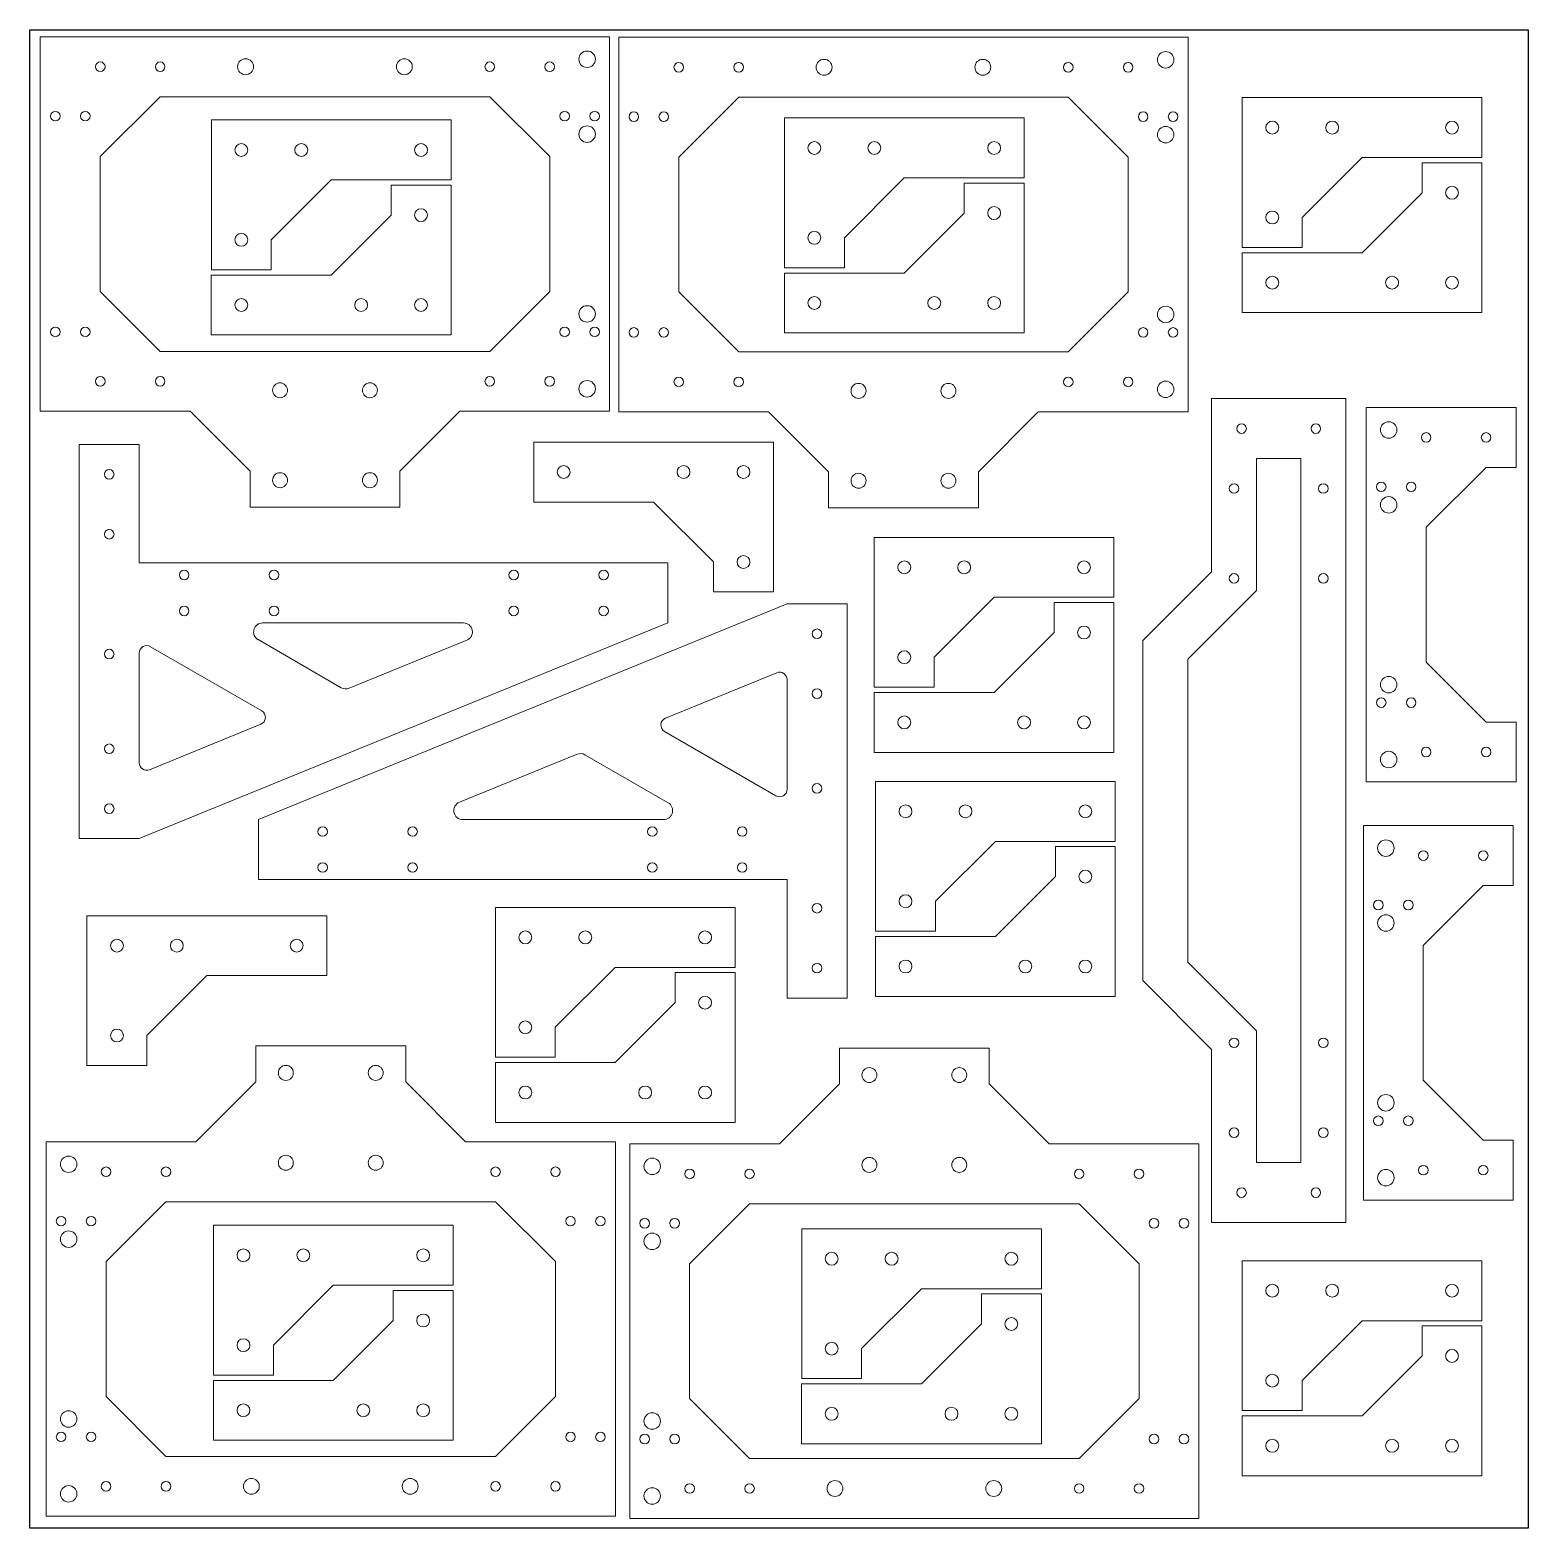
# Model space of a CAD drawing. Header units: millimetres. Extents: x 0 to 1093, y -500 to 670.
# Drawn here: x 9 to 509, y 170 to 670 of the extents above; entities that cross this region are included whole.
import ezdxf

# ---------------------------------------------------------------- set-up
doc = ezdxf.new("R2010")
doc.units = ezdxf.units.MM

msp = doc.modelspace()

# ---------------------------------------------------------------- linework, layer by layer
at = {"color": 7, "linetype": 'Continuous', "lineweight": 0}
for p, q in [((12.95, 667.43), (12.95, 542.43)), ((202.95, 667.43), (12.95, 667.43)), ((202.95, 542.43), (202.95, 667.43)), ((206.03, 667.25), (206.03, 542.25)), ((396.03, 667.25), (206.03, 667.25)), ((396.03, 542.25), (396.03, 667.25)), ((52.95, 647.43), (32.95, 627.43)), ((162.95, 647.43), (52.95, 647.43)), ((182.95, 627.43), (162.95, 647.43)), ((246.03, 647.25), (226.03, 627.25)), ((356.03, 647.25), (246.03, 647.25)), ((376.03, 627.25), (356.03, 647.25)), ((414.12, 647.13), (414.12, 597.13)), ((494.12, 647.13), (414.12, 647.13)), ((494.12, 627.13), (494.12, 647.13)), ((261.3, 640.33), (261.3, 590.33)), ((341.3, 640.33), (261.3, 640.33)), ((341.3, 620.33), (341.3, 640.33)), ((70.03, 639.66), (70.03, 589.66)), ((150.03, 639.66), (70.03, 639.66)), ((150.03, 619.66), (150.03, 639.66)), ((32.95, 627.43), (32.95, 582.43)), ((182.95, 582.43), (182.95, 627.43)), ((226.03, 627.25), (226.03, 582.25)), ((376.03, 582.25), (376.03, 627.25)), ((434.12, 607.13), (454.12, 627.13)), ((454.12, 627.13), (494.12, 627.13)), ((474.11, 625.37), (474.11, 615.37)), ((494.11, 625.37), (474.11, 625.37)), ((494.11, 575.37), (494.11, 625.37)), ((281.3, 600.33), (301.3, 620.33)), ((301.3, 620.33), (341.3, 620.33)), ((90.03, 599.66), (110.03, 619.66)), ((110.03, 619.66), (150.03, 619.66)), ((130.02, 617.91), (130.02, 607.91)), ((150.02, 617.91), (130.02, 617.91)), ((150.02, 567.91), (150.02, 617.91)), ((321.3, 618.58), (321.3, 608.58)), ((341.3, 618.58), (321.3, 618.58)), ((341.3, 568.58), (341.3, 618.58)), ((474.11, 615.37), (454.11, 595.37)), ((130.02, 607.91), (110.02, 587.91)), ((321.3, 608.58), (301.3, 588.58)), ((434.12, 597.13), (434.12, 607.13)), ((281.3, 590.33), (281.3, 600.33)), ((90.03, 589.66), (90.03, 599.66)), ((454.11, 595.37), (414.11, 595.37)), ((414.11, 595.37), (414.11, 575.37)), ((414.12, 597.13), (434.12, 597.13)), ((261.3, 590.33), (281.3, 590.33)), ((110.02, 587.91), (70.02, 587.91)), ((70.02, 587.91), (70.02, 567.91)), ((70.03, 589.66), (90.03, 589.66)), ((301.3, 588.58), (261.3, 588.58)), ((261.3, 588.58), (261.3, 568.58)), ((32.95, 582.43), (52.95, 562.43)), ((162.95, 562.43), (182.95, 582.43)), ((226.03, 582.25), (246.03, 562.25)), ((356.03, 562.25), (376.03, 582.25)), ((414.11, 575.37), (494.11, 575.37)), ((70.02, 567.91), (150.02, 567.91)), ((261.3, 568.58), (341.3, 568.58)), ((52.95, 562.43), (162.95, 562.43)), ((246.03, 562.25), (356.03, 562.25)), ((403.87, 546.66), (403.87, 488.88)), ((448.66, 546.66), (403.87, 546.66)), ((448.66, 271.66), (448.66, 546.66)), ((12.95, 542.43), (62.95, 542.43)), ((62.95, 542.43), (82.95, 522.43)), ((132.95, 522.43), (152.95, 542.43)), ((152.95, 542.43), (202.95, 542.43)), ((206.03, 542.25), (256.03, 542.25)), ((256.03, 542.25), (276.03, 522.25)), ((326.03, 522.25), (346.03, 542.25)), ((346.03, 542.25), (396.03, 542.25)), ((455.49, 543.71), (455.49, 418.71)), ((505.49, 543.71), (455.49, 543.71)), ((505.49, 523.71), (505.49, 543.71)), ((25.95, 531.4), (25.95, 399.8)), ((45.95, 531.4), (25.95, 531.4)), ((45.95, 491.8), (45.95, 531.4)), ((177.63, 532.15), (257.63, 532.15)), ((177.63, 512.15), (177.63, 532.15)), ((257.63, 532.15), (257.63, 482.15)), ((418.87, 526.66), (418.87, 482.67)), ((433.66, 526.66), (418.87, 526.66)), ((433.66, 291.66), (433.66, 526.66)), ((82.95, 522.43), (82.95, 510.43)), ((132.95, 510.43), (132.95, 522.43)), ((276.03, 522.25), (276.03, 510.25)), ((326.03, 510.25), (326.03, 522.25)), ((475.49, 503.71), (495.49, 523.71)), ((495.49, 523.71), (505.49, 523.71)), ((82.95, 510.43), (132.95, 510.43)), ((217.63, 512.15), (177.63, 512.15)), ((237.63, 492.15), (217.63, 512.15)), ((276.03, 510.25), (326.03, 510.25)), ((291.29, 500.35), (291.29, 450.35)), ((371.29, 500.35), (291.29, 500.35)), ((371.29, 480.35), (371.29, 500.35)), ((475.49, 458.71), (475.49, 503.71)), ((222.42, 491.8), (45.95, 491.8)), ((222.42, 471.8), (222.42, 491.8)), ((237.63, 482.15), (237.63, 492.15)), ((403.87, 488.88), (380.91, 465.92)), ((257.63, 482.15), (237.63, 482.15)), ((311.29, 460.35), (331.29, 480.35)), ((331.29, 480.35), (371.29, 480.35)), ((418.87, 482.67), (395.91, 459.71)), ((262.19, 478.17), (85.72, 406.17)), ((282.19, 478.17), (262.19, 478.17)), ((282.19, 346.57), (282.19, 478.17)), ((351.29, 478.59), (351.29, 468.59)), ((371.29, 478.59), (351.29, 478.59)), ((371.29, 428.59), (371.29, 478.59)), ((45.95, 399.8), (222.42, 471.8)), ((154.18, 471.8), (87.14, 471.8)), ((85.64, 466.21), (113.4, 450.18)), ((116.04, 450), (155.32, 466.03)), ((351.29, 468.59), (331.29, 448.59)), ((380.91, 465.92), (380.91, 352.41)), ((45.95, 461.72), (45.95, 425.11)), ((86.84, 442.42), (49.68, 463.87)), ((311.29, 450.35), (311.29, 460.35)), ((258.76, 455.17), (221.6, 440.01)), ((395.91, 459.71), (395.91, 358.62)), ((495.49, 438.71), (475.49, 458.71)), ((262.19, 416.25), (262.19, 452.86)), ((291.29, 450.35), (311.29, 450.35)), ((331.29, 448.59), (291.29, 448.59)), ((291.29, 448.59), (291.29, 428.59)), ((49.38, 422.8), (86.53, 437.96)), ((221.3, 435.55), (258.45, 414.1)), ((505.49, 438.71), (495.49, 438.71)), ((505.49, 418.71), (505.49, 438.71)), ((192.1, 427.97), (152.82, 411.95)), ((222.49, 411.77), (194.73, 427.79)), ((291.29, 428.59), (371.29, 428.59)), ((291.72, 418.9), (291.72, 368.9)), ((371.72, 418.9), (291.72, 418.9)), ((371.72, 398.9), (371.72, 418.9)), ((455.49, 418.71), (505.49, 418.71)), ((85.72, 406.17), (85.72, 386.17)), ((153.95, 406.17), (220.99, 406.17)), ((454.53, 404.14), (454.53, 279.14)), ((504.53, 404.14), (454.53, 404.14)), ((504.53, 384.14), (504.53, 404.14)), ((25.95, 399.8), (45.95, 399.8)), ((311.72, 378.9), (331.72, 398.9)), ((331.72, 398.9), (371.72, 398.9)), ((351.72, 397.14), (351.72, 387.14)), ((371.72, 397.14), (351.72, 397.14)), ((371.72, 347.14), (371.72, 397.14)), ((85.72, 386.17), (262.19, 386.17)), ((262.19, 386.17), (262.19, 346.57)), ((351.72, 387.14), (331.72, 367.14)), ((474.53, 364.14), (494.53, 384.14)), ((494.53, 384.14), (504.53, 384.14)), ((164.82, 376.83), (164.82, 326.83)), ((244.82, 376.83), (164.82, 376.83)), ((244.82, 356.83), (244.82, 376.83)), ((311.72, 368.9), (311.72, 378.9)), ((28.52, 374.08), (28.52, 324.08)), ((108.52, 374.08), (28.52, 374.08)), ((108.52, 354.08), (108.52, 374.08)), ((291.72, 368.9), (311.72, 368.9)), ((331.72, 367.14), (291.72, 367.14)), ((291.72, 367.14), (291.72, 347.14)), ((474.53, 319.14), (474.53, 364.14)), ((184.82, 336.83), (204.82, 356.83)), ((204.82, 356.83), (244.82, 356.83)), ((224.82, 355.07), (224.82, 345.07)), ((244.82, 355.07), (224.82, 355.07)), ((244.82, 305.07), (244.82, 355.07)), ((395.91, 358.62), (418.87, 335.66)), ((48.52, 334.08), (68.52, 354.08)), ((68.52, 354.08), (108.52, 354.08)), ((380.91, 352.41), (403.87, 329.45)), ((224.82, 345.07), (204.82, 325.07)), ((262.19, 346.57), (282.19, 346.57)), ((291.72, 347.14), (371.72, 347.14)), ((184.82, 326.83), (184.82, 336.83)), ((418.87, 335.66), (418.87, 291.66)), ((48.52, 324.08), (48.52, 334.08)), ((84.89, 330.62), (84.89, 318.62)), ((134.89, 330.62), (84.89, 330.62)), ((134.89, 318.62), (134.89, 330.62)), ((164.82, 326.83), (184.82, 326.83)), ((204.82, 325.07), (164.82, 325.07)), ((164.82, 325.07), (164.82, 305.07)), ((279.66, 329.91), (279.66, 317.91)), ((329.66, 329.91), (279.66, 329.91)), ((329.66, 317.91), (329.66, 329.91)), ((403.87, 329.45), (403.87, 271.66)), ((28.52, 324.08), (48.52, 324.08)), ((84.89, 318.62), (64.89, 298.62)), ((154.89, 298.62), (134.89, 318.62)), ((279.66, 317.91), (259.66, 297.91)), ((349.66, 297.91), (329.66, 317.91)), ((494.53, 299.14), (474.53, 319.14)), ((164.82, 305.07), (244.82, 305.07)), ((14.89, 298.62), (14.89, 173.62)), ((64.89, 298.62), (14.89, 298.62)), ((204.89, 298.62), (154.89, 298.62)), ((204.89, 173.62), (204.89, 298.62)), ((209.66, 297.91), (209.66, 172.91)), ((259.66, 297.91), (209.66, 297.91)), ((399.66, 297.91), (349.66, 297.91)), ((399.66, 172.91), (399.66, 297.91)), ((504.53, 299.14), (494.53, 299.14)), ((504.53, 279.14), (504.53, 299.14)), ((418.87, 291.66), (433.66, 291.66)), ((54.89, 278.62), (34.89, 258.62)), ((164.89, 278.62), (54.89, 278.62)), ((184.89, 258.62), (164.89, 278.62)), ((249.66, 277.91), (229.66, 257.91)), ((359.66, 277.91), (249.66, 277.91)), ((379.66, 257.91), (359.66, 277.91)), ((454.53, 279.14), (504.53, 279.14)), ((70.74, 270.74), (70.74, 220.74)), ((150.74, 270.74), (70.74, 270.74)), ((150.74, 250.74), (150.74, 270.74)), ((403.87, 271.66), (448.66, 271.66)), ((267.06, 269.58), (267.06, 219.58)), ((347.06, 269.58), (267.06, 269.58)), ((347.06, 249.58), (347.06, 269.58)), ((34.89, 258.62), (34.89, 213.62)), ((184.89, 213.62), (184.89, 258.62)), ((229.66, 257.91), (229.66, 212.91)), ((379.66, 212.91), (379.66, 257.91)), ((414.12, 258.91), (414.12, 208.91)), ((494.12, 258.91), (414.12, 258.91)), ((494.12, 238.91), (494.12, 258.91)), ((90.74, 230.74), (110.74, 250.74)), ((110.74, 250.74), (150.74, 250.74)), ((130.74, 248.99), (130.74, 238.99)), ((150.74, 248.99), (130.74, 248.99)), ((150.74, 198.99), (150.74, 248.99)), ((287.06, 229.58), (307.06, 249.58)), ((307.06, 249.58), (347.06, 249.58)), ((327.05, 247.82), (327.05, 237.82)), ((347.05, 247.82), (327.05, 247.82)), ((347.05, 197.82), (347.05, 247.82)), ((130.74, 238.99), (110.74, 218.99)), ((327.05, 237.82), (307.05, 217.82)), ((434.12, 218.91), (454.12, 238.91)), ((454.12, 238.91), (494.12, 238.91)), ((474.11, 237.16), (474.11, 227.16)), ((494.11, 237.16), (474.11, 237.16)), ((494.11, 187.16), (494.11, 237.16)), ((90.74, 220.74), (90.74, 230.74)), ((287.06, 219.58), (287.06, 229.58)), ((474.11, 227.16), (454.11, 207.16)), ((70.74, 220.74), (90.74, 220.74)), ((110.74, 218.99), (70.74, 218.99)), ((70.74, 218.99), (70.74, 198.99)), ((307.05, 217.82), (267.05, 217.82)), ((267.05, 217.82), (267.05, 197.82)), ((267.06, 219.58), (287.06, 219.58)), ((434.12, 208.91), (434.12, 218.91)), ((34.89, 213.62), (54.89, 193.62)), ((164.89, 193.62), (184.89, 213.62)), ((229.66, 212.91), (249.66, 192.91)), ((359.66, 192.91), (379.66, 212.91)), ((454.11, 207.16), (414.11, 207.16)), ((414.11, 207.16), (414.11, 187.16)), ((414.12, 208.91), (434.12, 208.91)), ((70.74, 198.99), (150.74, 198.99)), ((267.05, 197.82), (347.05, 197.82)), ((54.89, 193.62), (164.89, 193.62)), ((249.66, 192.91), (359.66, 192.91)), ((414.11, 187.16), (494.11, 187.16)), ((14.89, 173.62), (204.89, 173.62)), ((209.66, 172.91), (399.66, 172.91))]:
    msp.add_line(p, q, dxfattribs=at)
msp.add_lwpolyline([(9.49, 669.71), (509.49, 669.71), (509.49, 169.71), (9.49, 169.71)], close=True)
for centre, radius in [((81.45, 657.43), 2.65), ((134.45, 657.43), 2.65), ((195.45, 659.93), 2.75), ((388.53, 659.75), 2.75), ((32.95, 657.43), 1.6), ((52.95, 657.43), 1.6), ((162.95, 657.43), 1.6), ((182.95, 657.43), 1.6), ((226.03, 657.25), 1.6), ((246.03, 657.25), 1.6), ((274.53, 657.25), 2.65), ((327.53, 657.25), 2.65), ((356.03, 657.25), 1.6), ((376.03, 657.25), 1.6), ((17.95, 640.93), 1.6), ((27.95, 640.93), 1.6), ((187.95, 640.93), 1.6), ((197.95, 640.93), 1.6), ((211.03, 640.75), 1.6), ((221.03, 640.75), 1.6), ((381.03, 640.75), 1.6), ((391.03, 640.75), 1.6), ((195.45, 634.93), 2.75), ((388.53, 634.75), 2.75), ((424.12, 637.13), 2.15), ((444.12, 637.13), 2.15), ((484.12, 637.13), 2.15), ((80.03, 629.66), 2.15), ((100.03, 629.66), 2.15), ((140.03, 629.66), 2.15), ((271.3, 630.33), 2.15), ((291.3, 630.33), 2.15), ((331.3, 630.33), 2.15), ((484.11, 615.37), 2.15), ((140.02, 607.91), 2.15), ((331.3, 608.58), 2.15), ((424.12, 607.13), 2.15), ((80.03, 599.66), 2.15), ((271.3, 600.33), 2.15), ((424.11, 585.37), 2.15), ((464.11, 585.37), 2.15), ((484.11, 585.37), 2.15), ((80.02, 577.91), 2.15), ((120.02, 577.91), 2.15), ((140.02, 577.91), 2.15), ((271.3, 578.58), 2.15), ((311.3, 578.58), 2.15), ((331.3, 578.58), 2.15), ((195.45, 574.93), 2.75), ((388.53, 574.75), 2.75), ((17.95, 568.93), 1.6), ((27.95, 568.93), 1.6), ((187.95, 568.93), 1.6), ((197.95, 568.93), 1.6), ((211.03, 568.75), 1.6), ((221.03, 568.75), 1.6), ((381.03, 568.75), 1.6), ((391.03, 568.75), 1.6), ((32.95, 552.43), 1.6), ((52.95, 552.43), 1.6), ((92.95, 549.43), 2.5), ((122.95, 549.43), 2.5), ((162.95, 552.43), 1.6), ((182.95, 552.43), 1.6), ((195.45, 549.93), 2.75), ((226.03, 552.25), 1.6), ((246.03, 552.25), 1.6), ((286.03, 549.25), 2.5), ((316.03, 549.25), 2.5), ((356.03, 552.25), 1.6), ((376.03, 552.25), 1.6), ((388.53, 549.75), 2.75), ((413.87, 536.66), 1.6), ((438.66, 536.66), 1.6), ((462.99, 536.21), 2.75), ((475.49, 533.71), 1.6), ((495.49, 533.71), 1.6), ((35.95, 521.4), 1.6), ((92.95, 519.43), 2.5), ((122.95, 519.43), 2.5), ((187.63, 522.15), 2.15), ((227.63, 522.15), 2.15), ((247.63, 522.15), 2.15), ((286.03, 519.25), 2.5), ((316.03, 519.25), 2.5), ((411.37, 516.66), 1.6), ((441.16, 516.66), 1.6), ((460.49, 517.21), 1.6), ((470.49, 517.21), 1.6), ((462.99, 511.21), 2.75), ((35.95, 501.4), 1.6), ((247.63, 492.15), 2.15), ((301.29, 490.35), 2.15), ((321.29, 490.35), 2.15), ((361.29, 490.35), 2.15), ((60.95, 487.8), 1.6), ((90.95, 487.8), 1.6), ((170.95, 487.8), 1.6), ((200.95, 487.8), 1.6), ((411.37, 486.66), 1.6), ((441.16, 486.66), 1.6), ((60.95, 475.8), 1.6), ((90.95, 475.8), 1.6), ((170.95, 475.8), 1.6), ((200.95, 475.8), 1.6), ((361.29, 468.59), 2.15), ((272.19, 468.17), 1.6), ((35.95, 461.4), 1.6), ((301.29, 460.35), 2.15), ((462.99, 451.21), 2.75), ((272.19, 448.17), 1.6), ((460.49, 445.21), 1.6), ((470.49, 445.21), 1.6), ((301.29, 438.59), 2.15), ((341.29, 438.59), 2.15), ((361.29, 438.59), 2.15), ((35.95, 429.8), 1.6), ((475.49, 428.71), 1.6), ((495.49, 428.71), 1.6), ((462.99, 426.21), 2.75), ((272.19, 416.57), 1.6), ((35.95, 409.8), 1.6), ((301.72, 408.9), 2.15), ((321.72, 408.9), 2.15), ((361.72, 408.9), 2.15), ((107.19, 402.17), 1.6), ((137.19, 402.17), 1.6), ((217.19, 402.17), 1.6), ((247.19, 402.17), 1.6), ((462.03, 396.64), 2.75), ((474.53, 394.14), 1.6), ((494.53, 394.14), 1.6), ((107.19, 390.17), 1.6), ((137.19, 390.17), 1.6), ((217.19, 390.17), 1.6), ((247.19, 390.17), 1.6), ((361.72, 387.14), 2.15), ((301.72, 378.9), 2.15), ((272.19, 376.57), 1.6), ((459.53, 377.64), 1.6), ((469.53, 377.64), 1.6), ((462.03, 371.64), 2.75), ((38.52, 364.08), 2.15), ((58.52, 364.08), 2.15), ((98.52, 364.08), 2.15), ((174.82, 366.83), 2.15), ((194.82, 366.83), 2.15), ((234.82, 366.83), 2.15), ((272.19, 356.57), 1.6), ((301.72, 357.14), 2.15), ((341.72, 357.14), 2.15), ((361.72, 357.14), 2.15), ((234.82, 345.07), 2.15), ((38.52, 334.08), 2.15), ((174.82, 336.83), 2.15), ((411.37, 331.66), 1.6), ((441.16, 331.66), 1.6), ((94.89, 321.62), 2.5), ((124.89, 321.62), 2.5), ((289.66, 320.91), 2.5), ((319.66, 320.91), 2.5), ((174.82, 315.07), 2.15), ((214.82, 315.07), 2.15), ((234.82, 315.07), 2.15), ((462.03, 311.64), 2.75), ((459.53, 305.64), 1.6), ((469.53, 305.64), 1.6), ((411.37, 301.66), 1.6), ((441.16, 301.66), 1.6), ((22.39, 291.12), 2.75), ((34.89, 288.62), 1.6), ((54.89, 288.62), 1.6), ((94.89, 291.62), 2.5), ((124.89, 291.62), 2.5), ((164.89, 288.62), 1.6), ((184.89, 288.62), 1.6), ((217.16, 290.41), 2.75), ((289.66, 290.91), 2.5), ((319.66, 290.91), 2.5), ((474.53, 289.14), 1.6), ((494.53, 289.14), 1.6), ((229.66, 287.91), 1.6), ((249.66, 287.91), 1.6), ((359.66, 287.91), 1.6), ((379.66, 287.91), 1.6), ((462.03, 286.64), 2.75), ((413.87, 281.66), 1.6), ((438.66, 281.66), 1.6), ((19.89, 272.12), 1.6), ((29.89, 272.12), 1.6), ((189.89, 272.12), 1.6), ((199.89, 272.12), 1.6), ((214.66, 271.41), 1.6), ((224.66, 271.41), 1.6), ((384.66, 271.41), 1.6), ((394.66, 271.41), 1.6), ((22.39, 266.12), 2.75), ((217.16, 265.41), 2.75), ((80.74, 260.74), 2.15), ((100.74, 260.74), 2.15), ((140.74, 260.74), 2.15), ((277.06, 259.58), 2.15), ((297.06, 259.58), 2.15), ((337.06, 259.58), 2.15), ((424.12, 248.91), 2.15), ((444.12, 248.91), 2.15), ((484.12, 248.91), 2.15), ((140.74, 238.99), 2.15), ((337.05, 237.82), 2.15), ((80.74, 230.74), 2.15), ((277.06, 229.58), 2.15), ((484.11, 227.16), 2.15), ((424.12, 218.91), 2.15), ((80.74, 208.99), 2.15), ((120.74, 208.99), 2.15), ((140.74, 208.99), 2.15), ((22.39, 206.12), 2.75), ((217.16, 205.41), 2.75), ((277.05, 207.82), 2.15), ((317.05, 207.82), 2.15), ((337.05, 207.82), 2.15), ((19.89, 200.12), 1.6), ((29.89, 200.12), 1.6), ((189.89, 200.12), 1.6), ((199.89, 200.12), 1.6), ((214.66, 199.41), 1.6), ((224.66, 199.41), 1.6), ((384.66, 199.41), 1.6), ((394.66, 199.41), 1.6), ((424.11, 197.16), 2.15), ((464.11, 197.16), 2.15), ((484.11, 197.16), 2.15), ((34.89, 183.62), 1.6), ((54.89, 183.62), 1.6), ((83.39, 183.62), 2.65), ((136.39, 183.62), 2.65), ((164.89, 183.62), 1.6), ((184.89, 183.62), 1.6), ((278.16, 182.91), 2.65), ((331.16, 182.91), 2.65), ((22.39, 181.12), 2.75), ((217.16, 180.41), 2.75), ((229.66, 182.91), 1.6), ((249.66, 182.91), 1.6), ((359.66, 182.91), 1.6), ((379.66, 182.91), 1.6)]:
    msp.add_circle(centre, radius, dxfattribs=at)
for centre, radius, start, end in [((87.14, 468.8), 3, 90, 240), ((154.18, 468.8), 3, 292.1955, 90), ((48.44, 461.72), 2.49, 60, 180), ((259.7, 452.86), 2.49, 0, 112.1955), ((114.9, 452.78), 3, 240, 292.1955), ((85.59, 440.27), 2.49, 292.1955, 60), ((222.55, 437.7), 2.49, 112.1955, 240), ((48.44, 425.11), 2.49, 180, 292.1955), ((193.23, 425.19), 3, 60, 112.1955), ((259.7, 416.25), 2.49, 240, 0), ((153.95, 409.17), 3, 112.1955, 270), ((220.99, 409.17), 3, 270, 60)]:
    msp.add_arc(centre, radius, start, end, dxfattribs=at)

doc.saveas('drawing.dxf')
